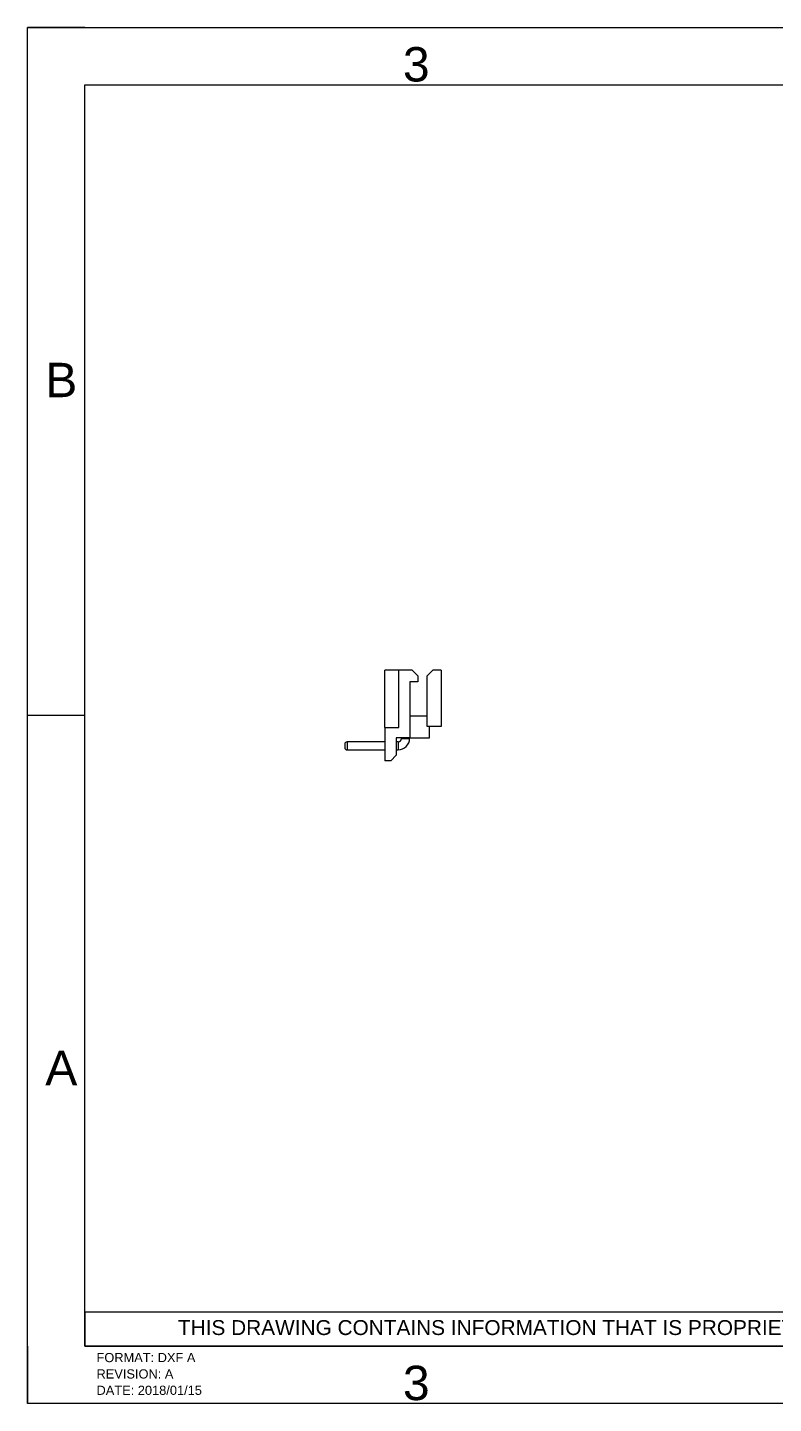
# Model space of a CAD drawing. Header units: millimetres. Extents: x 0 to 180, y 0 to 120.
# Drawn here: x 0 to 65.1, y 0 to 120 of the extents above; entities that cross this region are included whole.
import ezdxf

# ---------------------------------------------------------------- set-up
doc = ezdxf.new("R2010")
doc.units = ezdxf.units.MM
doc.layers.add('1', color=7, linetype='Continuous', true_color=0xffffff)
doc.layers.add('256', color=7, linetype='Continuous', true_color=0xffffff)
doc.styles.add('Arial monospaced for SAP', font='Arial monospaced for SAP')
doc.styles.add('Arial Unicode MS', font='Arial Unicode MS')

# ---------------------------------------------------------------- blocks, each defined once
blk = doc.blocks.new('TabularNote2')
at = {"layer": '1', "color": 7, "linetype": 'Continuous', "lineweight": 13}
for p, q in [((5, 8), (175, 8)), ((5, 8), (5, 5)), ((175, 8), (175, 5)), ((5, 5), (175, 5))]:
    blk.add_line(p, q, dxfattribs=at)
at = {"layer": '1', "color": 7, "linetype": 'Continuous', "lineweight": 13, "insert": (90, 6.5), "char_height": 1.3, "attachment_point": 5, "line_spacing_factor": 1.069626, "style": 'Arial Unicode MS'}
blk.add_mtext('\\fArial Unicode MS|b0|i0;\\W1.0000;THIS DRAWING CONTAINS INFORMATION THAT IS PROPRIETARY TO MOLEX ELECTRONIC TECHNOLOGIES, LLC AND SHOULD NOT BE USED WITHOUT WRITTEN PERMISSION', dxfattribs=at)

msp = doc.modelspace()

# ---------------------------------------------------------------- linework, layer by layer
at = {"layer": '1', "color": 7, "linetype": 'Continuous', "lineweight": 13}
for p, q in [((32.39, 63.95), (31.18, 63.95)), ((31.18, 58.95), (31.18, 63.95)), ((33.55, 63.95), (32.39, 63.95)), ((32.39, 58.95), (32.39, 63.95)), ((33.55, 63.95), (34.05, 63.45)), ((34.85, 63.45), (35.35, 63.95)), ((36.08, 63.95), (35.35, 63.95)), ((36.08, 63.95), (36.08, 59.05)), ((33.35, 62.95), (33.35, 58.05)), ((34.05, 62.95), (33.35, 62.95)), ((34.05, 63.45), (34.05, 62.95)), ((34.85, 59.05), (34.85, 63.45)), ((31.18, 58.95), (32.39, 58.95)), ((31.18, 58.95), (31.18, 56.05)), ((34.85, 59.95), (33.35, 59.95)), ((36.08, 59.05), (34.85, 59.05)), ((35.08, 58.05), (35.08, 59.05)), ((31.18, 57.7), (27.88, 57.7)), ((32.17, 58.05), (32.17, 56.55)), ((33.35, 58.05), (32.17, 58.05)), ((32.33, 57.7), (32.17, 57.7)), ((32.62, 58.05), (32.62, 58)), ((33.33, 58), (33.33, 58.05)), ((33.35, 58.05), (35.08, 58.05)), ((27.68, 57.5), (27.68, 57.2)), ((27.88, 57), (31.18, 57)), ((32.17, 56.55), (31.68, 56.05)), ((32.17, 57), (32.33, 57)), ((31.68, 56.05), (31.18, 56.05))]:
    msp.add_line(p, q, dxfattribs=at)
at = {"layer": '1', "color": 74, "linetype": 'Continuous', "lineweight": 13}
for p, q in [((27.88, 57.7), (27.88, 57)), ((32.33, 57.7), (32.33, 57)), ((32.62, 58), (33.33, 58))]:
    msp.add_line(p, q, dxfattribs=at)
at = {"layer": '1', "color": 7, "linetype": 'Continuous', "lineweight": 13}
for centre, radius, start, end in [((27.88, 57.5), 0.2, 90, 180), ((32.33, 58), 0.3, 270, 0), ((32.33, 58), 1, 270, 0), ((27.88, 57.2), 0.2, 180, 270)]:
    msp.add_arc(centre, radius, start, end, dxfattribs=at)
at = {"layer": '256', "color": 163, "linetype": 'Continuous', "lineweight": 18}
for p, q in [((0, 120), (180, 120)), ((0, 0), (0, 120)), ((0, 115), (0, 120)), ((5, 120), (0, 120)), ((5, 115), (175, 115)), ((5, 5), (5, 115)), ((5, 60), (0, 60)), ((0, 5), (0, 0)), ((175, 5), (5, 5)), ((180, 0), (0, 0)), ((5, 0), (0, 0))]:
    msp.add_line(p, q, dxfattribs=at)

# ---------------------------------------------------------------- block references
at = {"layer": '1', "color": 7, "linetype": 'Continuous', "lineweight": 13}
msp.add_blockref('TabularNote2', (0, 0), dxfattribs=at)

# ---------------------------------------------------------------- texts
at = {"layer": '256', "color": 18, "linetype": 'Continuous', "lineweight": 13, "attachment_point": 7}
for s, insert, char_height, line_spacing_factor, style in [('\\fArial monospaced for SAP|b0|i0;\\W1.0000;3', (32.75, 115.25), 3, 1.018261, 'Arial monospaced for SAP'), ('\\fArial monospaced for SAP|b0|i0;\\W1.0000;B', (1.55, 87.76), 3, 1.018261, 'Arial monospaced for SAP'), ('\\fArial monospaced for SAP|b0|i0;\\W1.0000;A', (1.55, 27.76), 3, 1.018261, 'Arial monospaced for SAP'), ('\\fArial Unicode MS|b0|i0;\\W1.0000;FORMAT: DXF A\\PREVISION: A\\PDATE: 2018/01/15', (6.02, 0.74), 0.8, 1.069626, 'Arial Unicode MS'), ('\\fArial monospaced for SAP|b0|i0;\\W1.0000;3', (32.75, 0.25), 3, 1.018261, 'Arial monospaced for SAP')]:
    msp.add_mtext(s, dxfattribs=dict(at, insert=insert, char_height=char_height, line_spacing_factor=line_spacing_factor, style=style))

doc.saveas('drawing.dxf')
